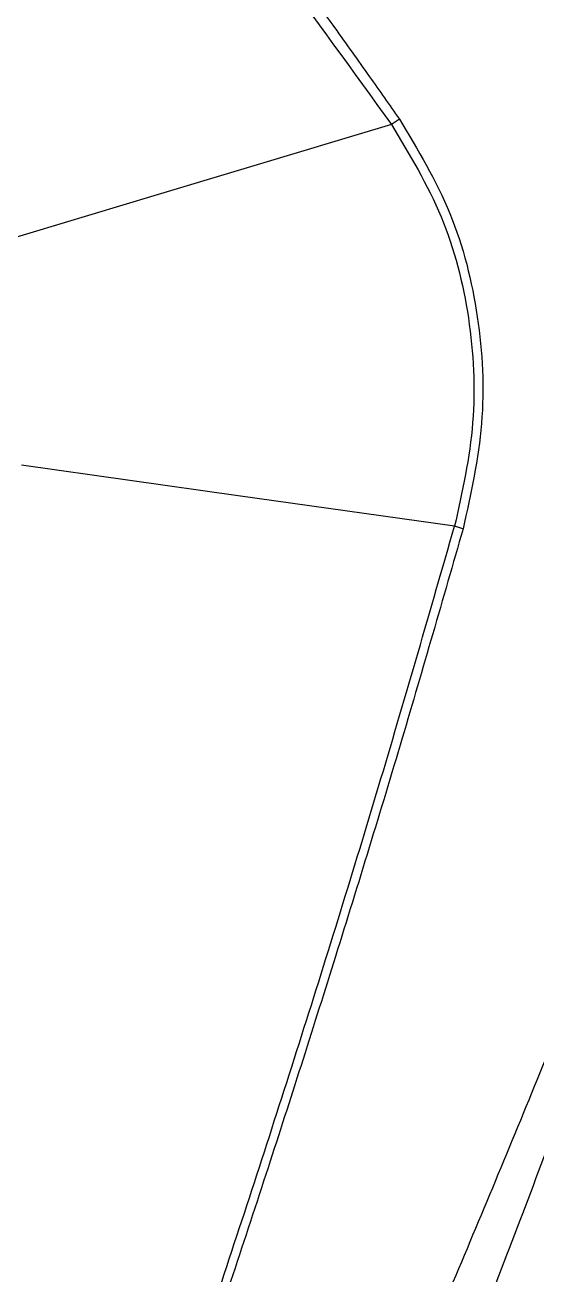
# Model space of a CAD drawing. Extents: x 832 to 912, y 781 to 934.
# Drawn here: x 901.86 to 902.764, y 875.896 to 878.105 of the extents above; entities that cross this region are included whole.
import ezdxf

# ---------------------------------------------------------------- set-up
doc = ezdxf.new("R2010")
doc.units = 0
doc.header["$MEASUREMENT"] = 0
doc.layers.add('1', color=4, linetype='Continuous')

# ---------------------------------------------------------------- blocks, each defined once
blk = doc.blocks.new('2026 SOVEREIGN HL')
at = {"layer": '1', "color": 3, "linetype": 'Continuous', "lineweight": 25}
blk.add_line((70.7919, 80.8437), (70.7778, 80.8338), dxfattribs=at)
at = {"layer": '1', "color": 3, "linetype": 'Continuous', "lineweight": 25, "flags": 128}
for points in [[(70.7778, 80.8338), (70.5231, 80.7574), (70.3584, 80.7079), (70.1936, 80.6585), (70.0288, 80.609)], [(70.8894, 80.1238), (70.5069, 80.1777), (70.1244, 80.2315)]]:
    blk.add_lwpolyline(points, dxfattribs=at)
at = {"layer": '1', "color": 3, "linetype": 'Continuous', "lineweight": 25}
for points, knots in [([(65.474, 85.1779), (65.4888, 85.1713), (65.5277, 85.1541), (65.5986, 85.1228), (65.6809, 85.0865), (65.7614, 85.0504), (65.83, 85.0191), (65.8948, 84.9888), (65.96, 84.9577), (66.078, 84.9007), (66.2452, 84.8176), (66.5155, 84.6772), (66.8377, 84.499), (67.2302, 84.2645), (67.635, 84.0024), (68.048, 83.7089), (68.4816, 83.3709), (68.934, 82.9798), (69.3999, 82.5304), (69.794, 82.1079), (70.1234, 81.7241), (70.3236, 81.4749), (70.4509, 81.31), (70.5097, 81.2328), (70.5681, 81.1547), (70.6242, 81.0787), (70.6812, 81.0002), (70.7362, 80.9226), (70.7743, 80.8687), (70.7919, 80.8437)], [0, 0, 0, 0, 0.0070152, 0.0183636, 0.033423, 0.0458503, 0.0564362, 0.0659722, 0.0767348, 0.0876128, 0.1225499, 0.1573384, 0.2190687, 0.2814672, 0.3546837, 0.4272196, 0.5001154, 0.5918222, 0.6850475, 0.7791456, 0.8408839, 0.9031277, 0.9169637, 0.9307216, 0.9450038, 0.9589914, 0.971501, 0.9868277, 1, 1, 1, 1]), ([(65.4668, 85.1624), (65.6788, 85.0677), (66.1027, 84.8784), (66.7183, 84.5522), (67.3155, 84.1964), (67.8904, 83.8089), (68.4389, 83.3883), (68.9609, 82.9354), (69.4568, 82.4506), (69.9258, 81.9368), (70.3703, 81.3995), (70.6419, 81.0224), (70.7778, 80.8338)], [0, 0, 0, 0, 0.100345, 0.2005899, 0.3009059, 0.4007551, 0.5000921, 0.5993814, 0.6990683, 0.7993487, 0.8996589, 1, 1, 1, 1]), ([(70.7778, 80.8338), (70.8098, 80.7808), (70.8741, 80.6744), (70.9198, 80.4926), (70.9296, 80.3054), (70.9029, 80.1845), (70.8894, 80.1238)], [0, 0, 0, 0, 0.248314, 0.497926, 0.747765, 1, 1, 1, 1]), ([(70.7919, 80.8437), (70.8245, 80.7893), (70.8896, 80.6804), (70.9356, 80.4947), (70.9453, 80.304), (70.9181, 80.181), (70.9044, 80.1192)], [0, 0, 0, 0, 0.249092, 0.498767, 0.748347, 1, 1, 1, 1]), ([(69.6303, 76.431), (69.6467, 76.4741), (69.6794, 76.5602), (69.7343, 76.7073), (69.7936, 76.8716), (69.8593, 77.0552), (69.935, 77.2576), (70.0155, 77.4808), (70.104, 77.7159), (70.2105, 78.0123), (70.3381, 78.3732), (70.4828, 78.7994), (70.6241, 79.2349), (70.7606, 79.6763), (70.8465, 79.9748), (70.8893, 80.1238)], [0, 0, 0, 0, 0.062561, 0.125095, 0.187382, 0.249789, 0.312754, 0.37631, 0.439125, 0.501607, 0.601699, 0.701611, 0.80118, 0.900669, 1, 1, 1, 1]), ([(70.9043, 80.1192), (70.8688, 79.9955), (70.7959, 79.7418), (70.6815, 79.3689), (70.562, 78.9933), (70.4407, 78.6286), (70.3189, 78.2749), (70.2218, 78.0006), (70.1492, 77.7983), (70.0985, 77.6596), (70.0487, 77.5247), (70.0005, 77.3954), (69.9555, 77.2729), (69.9117, 77.1564), (69.8691, 77.0473), (69.8297, 76.9449), (69.7955, 76.8546), (69.7658, 76.7762), (69.737, 76.7032), (69.7098, 76.6351), (69.6819, 76.563), (69.6583, 76.4933), (69.6393, 76.4502), (69.6306, 76.4307)], [0, 0, 0, 0, 0.082249, 0.168726, 0.250938, 0.337837, 0.421226, 0.501438, 0.538138, 0.573957, 0.608923, 0.645818, 0.681064, 0.714276, 0.751294, 0.786327, 0.81865, 0.848238, 0.87506, 0.90615, 0.934321, 0.970126, 1, 1, 1, 1]), ([(70.9043, 80.1192), (70.9018, 80.12), (70.8967, 80.1215), (70.8918, 80.123), (70.8894, 80.1238)], [0, 0, 0, 0, 0.500032, 1, 1, 1, 1]), ([(71.4033, 80.0951), (71.3547, 79.9641), (71.2576, 79.7018), (71.1039, 79.3133), (70.9468, 78.9287), (70.7861, 78.5503), (70.624, 78.1793), (70.4757, 77.8481), (70.3451, 77.5585), (70.2334, 77.3107), (70.13, 77.0804), (70.0386, 76.8715), (69.9589, 76.6861), (69.8897, 76.5235), (69.8298, 76.3797), (69.7943, 76.2969), (69.7766, 76.2556)], [0, 0, 0, 0, 0.082411, 0.164951, 0.247638, 0.330248, 0.412935, 0.496232, 0.559503, 0.622548, 0.685579, 0.74922, 0.81255, 0.875197, 0.937632, 1, 1, 1, 1]), ([(71.4353, 80.0836), (71.3886, 79.949), (71.2949, 79.6795), (71.149, 79.2793), (71.0004, 78.8828), (70.8486, 78.4931), (70.6947, 78.1118), (70.553, 77.7731), (70.4269, 77.4792), (70.3177, 77.2299), (70.2149, 77.0004), (70.1221, 76.7942), (70.0382, 76.6122), (69.9628, 76.4535), (69.8938, 76.3137), (69.853, 76.2335), (69.8326, 76.1934)], [0, 0, 0, 0, 0.082589, 0.165416, 0.24837, 0.331192, 0.414034, 0.497446, 0.560621, 0.623393, 0.686188, 0.749611, 0.812567, 0.875073, 0.93755, 1, 1, 1, 1]), ([(72.1989, 80.086), (72.144, 79.9421), (72.0343, 79.6548), (71.8692, 79.2336), (71.703, 78.8229), (71.5346, 78.425), (71.363, 78.0404), (71.1877, 77.6709), (71.0095, 77.3201), (70.8297, 76.9929), (70.6654, 76.7187), (70.5177, 76.4922), (70.3874, 76.3077), (70.2593, 76.1415), (70.1806, 76.0509), (70.1412, 76.0056)], [0, 0, 0, 0, 0.083389, 0.166545, 0.249266, 0.331863, 0.414655, 0.498053, 0.581911, 0.665729, 0.748937, 0.811246, 0.87376, 0.936869, 1, 1, 1, 1]), ([(70.2047, 76.0338), (70.237, 76.0723), (70.3023, 76.1501), (70.4053, 76.2877), (70.5054, 76.4293), (70.598, 76.5682), (70.6822, 76.7002), (70.7573, 76.8228), (70.8231, 76.9335), (70.8811, 77.0337), (70.9301, 77.1203), (70.9721, 77.1958), (71.0094, 77.2639), (71.0474, 77.3344), (71.0887, 77.4119), (71.1331, 77.4968), (71.1908, 77.6087), (71.2631, 77.7523), (71.3529, 77.9354), (71.453, 78.1456), (71.5648, 78.3879), (71.6877, 78.6627), (71.8214, 78.9715), (71.9657, 79.3155), (72.1173, 79.6867), (72.2201, 79.9466), (72.2716, 80.0767)], [0, 0, 0, 0, 0.054052, 0.109379, 0.159465, 0.204604, 0.244942, 0.280576, 0.311538, 0.337825, 0.362111, 0.380227, 0.396442, 0.41414, 0.433322, 0.453988, 0.476141, 0.513854, 0.555209, 0.602025, 0.654839, 0.713702, 0.777502, 0.847389, 0.923611, 1, 1, 1, 1])]:
    blk.add_open_spline(points, degree=3, knots=knots, dxfattribs=at)

msp = doc.modelspace()

# ---------------------------------------------------------------- block references
at = {"layer": '1'}
msp.add_blockref('2026 SOVEREIGN HL', (831.7292, 797.0948), dxfattribs=at)

doc.saveas('drawing.dxf')
